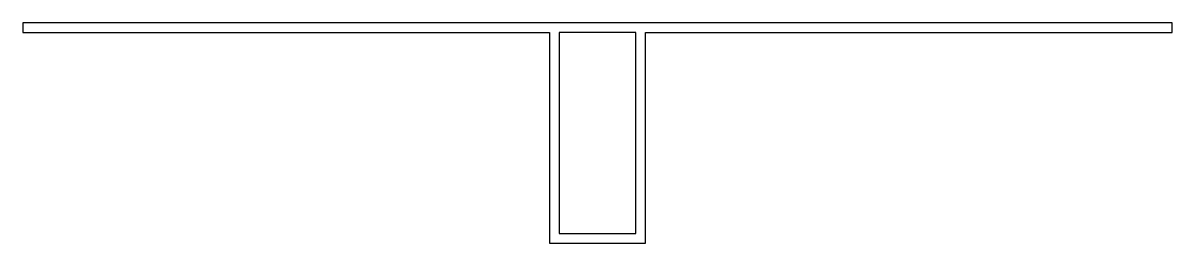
# Model space of a CAD drawing. Header units: metres. Extents: x -600 to 600, y 0 to 230.
import ezdxf

# ---------------------------------------------------------------- set-up
doc = ezdxf.new("R2010")
doc.units = ezdxf.units.M

msp = doc.modelspace()

# ---------------------------------------------------------------- linework, layer by layer
at = {"layer": 'PARAMETRIX'}
for p, q in [((600, 230), (-600, 230)), ((-600, 230), (-600, 220)), ((600, 220), (600, 230)), ((-600, 220), (-50, 220)), ((-50, 220), (-50, 0)), ((40, 220), (-40, 220)), ((-40, 220), (-40, 10)), ((40, 10), (40, 220)), ((50, 0), (50, 220)), ((50, 220), (600, 220)), ((-50, 0), (50, 0)), ((-40, 10), (40, 10))]:
    msp.add_line(p, q, dxfattribs=at)

doc.saveas('drawing.dxf')
